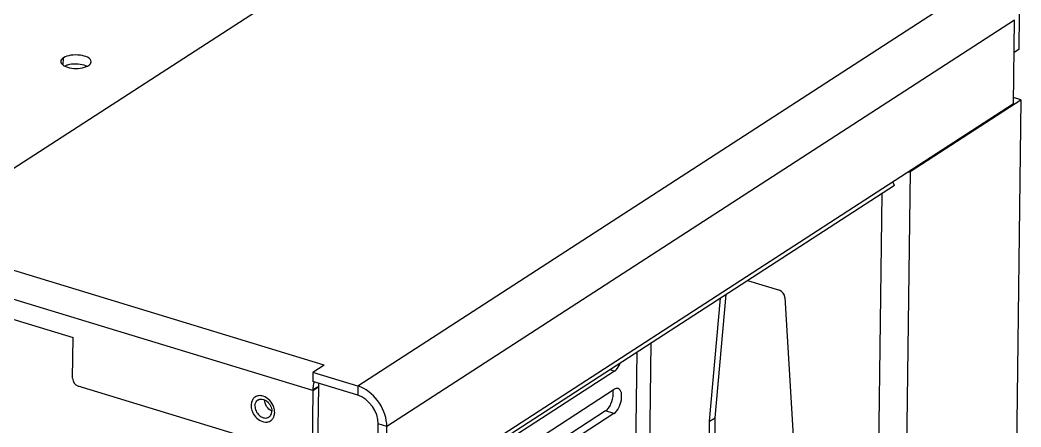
# Model space of a CAD drawing. Header units: millimetres. Extents: x -177 to 18421, y -5017 to 3255.
# Drawn here: x 4810.87 to 4847.88, y 1989.76 to 2004.81 of the extents above; entities that cross this region are included whole.
import ezdxf

# ---------------------------------------------------------------- set-up
doc = ezdxf.new("R2010")
doc.units = ezdxf.units.MM
doc.header["$LTSCALE"] = 46.255
doc.layers.get('0').update_dxf_attribs({"linetype": 'CONTINUOUS'})
doc.layers.add('02___PRT_ALL_AXES', color=7, linetype='CONTINUOUS')

msp = doc.modelspace()

# ---------------------------------------------------------------- linework, layer by layer
at = {"color": 3, "linetype": 'Continuous'}
for p, q in [((4822.122, 1992.054), (4732.031, 2019.516)), ((4821.696, 1991.11), (4731.605, 2018.572)), ((4825.172, 2008.733), (4810.159, 1999.01)), ((4846.441, 2006.221), (4823.367, 1991.277)), ((4847.82, 2005.027), (4847.803, 2003.725)), ((4847.646, 2004.815), (4824.433, 1989.781)), ((4847.606, 2001.71), (4847.646, 2004.815)), ((4847.606, 2001.71), (4824.393, 1986.675)), ((4843.783, 1999.211), (4847.884, 2001.867)), ((4847.884, 2001.867), (4847.134, 1943.342)), ((4843.783, 1999.211), (4843.033, 1940.686)), ((4843.207, 1998.697), (4824.233, 1986.409)), ((4842.733, 1998.391), (4842.001, 1941.19)), ((4837.773, 1995.178), (4838.949, 1994.82)), ((4809.013, 1994.233), (4812.836, 1993.068)), ((4836.368, 1989.973), (4836.773, 1994.53)), ((4839.154, 1994.55), (4839.485, 1989.023)), ((4812.816, 1991.564), (4812.836, 1993.068)), ((4833.662, 1949.677), (4834.215, 1992.874)), ((4833.141, 1949.637), (4833.691, 1992.534)), ((4822.122, 1992.054), (4821.705, 1991.784)), ((4823.367, 1991.277), (4821.705, 1991.784)), ((4832.855, 1991.832), (4828.045, 1988.717)), ((4821.457, 1988.705), (4813.021, 1991.276)), ((4821.696, 1991.11), (4821.668, 1988.866)), ((4828.674, 1988.456), (4832.846, 1991.158)), ((4832.835, 1990.26), (4828.998, 1987.776)), ((4824.393, 1986.675), (4824.433, 1989.781)), ((4836.293, 1984.092), (4836.368, 1989.973))]:
    msp.add_line(p, q, dxfattribs=at)
at = {"color": 7, "linetype": 'Continuous'}
for p, q in [((4847.803, 2003.725), (4847.631, 2003.613)), ((4847.884, 2001.867), (4847.609, 2001.951)), ((4843.783, 1999.211), (4843.76, 1999.219)), ((4843.207, 1998.697), (4843.15, 1998.824)), ((4836.577, 1990.108), (4836.982, 1994.666)), ((4821.705, 1991.784), (4821.701, 1991.447)), ((4832.855, 1991.832), (4832.686, 1991.883)), ((4821.696, 1991.11), (4821.905, 1991.245)), ((4821.698, 1991.15), (4821.905, 1991.265)), ((4823.363, 1990.94), (4821.701, 1991.447)), ((4821.905, 1991.245), (4821.876, 1989.001)), ((4821.905, 1991.265), (4821.905, 1991.245)), ((4823.367, 1991.277), (4823.363, 1990.94)), ((4832.523, 1990.355), (4828.702, 1987.88)), ((4832.835, 1990.26), (4832.523, 1990.355)), ((4824.081, 1986.77), (4824.121, 1989.876)), ((4824.433, 1989.781), (4824.121, 1989.876)), ((4836.368, 1989.973), (4836.577, 1990.108)), ((4836.501, 1984.227), (4836.577, 1990.108))]:
    msp.add_line(p, q, dxfattribs=at)
at = {"color": 3, "linetype": 'Continuous'}
msp.add_lwpolyline([(4821.698, 1991.15), (4821.697, 1991.13), (4821.696, 1991.11)], dxfattribs=at)
for centre, radius, start, end in [((4823.173, 1991.057), 1.479, 165.2664, 171.4579), ((4823.019, 1990.137), 1.192, 67.0894, 72.9963)]:
    msp.add_arc(centre, radius, start, end, dxfattribs=at)
for points in [[(4843.783, 1999.211), (4843.75, 1999.19), (4843.715, 1999.173), (4843.679, 1999.158)], [(4839.154, 1994.55), (4839.147, 1994.663), (4839.057, 1994.787), (4838.949, 1994.82)], [(4812.816, 1991.564), (4812.815, 1991.446), (4812.909, 1991.31), (4813.021, 1991.276)], [(4821.71, 1991.277), (4821.704, 1991.234), (4821.7, 1991.192), (4821.698, 1991.15)], [(4824.433, 1989.781), (4824.44, 1990.36), (4824.016, 1991.01), (4823.483, 1991.235)], [(4832.986, 1991.188), (4832.941, 1991.202), (4832.886, 1991.184), (4832.846, 1991.158)]]:
    msp.add_open_spline(points, degree=3, dxfattribs=at)
for points, knots in [([(4832.855, 1991.832), (4832.877, 1991.846), (4832.971, 1991.926), (4833.033, 1992.038), (4833.069, 1992.128)], [0, 0, 0, 0, 0.210325, 1, 1, 1, 1]), ([(4832.835, 1990.26), (4832.909, 1990.308), (4833.028, 1990.48), (4833.136, 1990.772), (4833.126, 1991.145), (4832.986, 1991.188)], [0, 0, 0, 0, 0.257826, 0.570702, 1, 1, 1, 1])]:
    msp.add_open_spline(points, degree=3, knots=knots, dxfattribs=at)
at = {"color": 7, "linetype": 'Continuous'}
for points in [[(4821.921, 1991.378), (4821.913, 1991.341), (4821.907, 1991.303), (4821.905, 1991.265)], [(4824.121, 1989.876), (4824.127, 1990.311), (4823.78, 1990.813), (4823.363, 1990.94)], [(4832.721, 1990.614), (4832.774, 1990.73), (4832.805, 1990.858), (4832.807, 1990.984)], [(4832.807, 1990.984), (4832.808, 1991.031), (4832.804, 1991.079), (4832.793, 1991.125)], [(4832.63, 1990.459), (4832.667, 1990.506), (4832.697, 1990.559), (4832.721, 1990.614)], [(4832.523, 1990.355), (4832.565, 1990.382), (4832.6, 1990.419), (4832.63, 1990.459)]]:
    msp.add_open_spline(points, degree=3, dxfattribs=at)
msp.add_open_spline([(4820.181, 1990.355), (4820.104, 1990.39), (4819.973, 1990.512), (4819.916, 1990.681), (4819.916, 1990.766)], degree=3, knots=[0, 0, 0, 0, 0.500026, 1, 1, 1, 1], dxfattribs=at)
at = {"layer": '02___PRT_ALL_AXES', "color": 7, "linetype": 'Continuous'}
for p, q in [((4812.47, 2003.145), (4812.474, 2003.416)), ((4819.416, 1990.566), (4819.433, 1990.577))]:
    msp.add_line(p, q, dxfattribs=at)
at = {"layer": '02___PRT_ALL_AXES', "color": 3, "linetype": 'Continuous'}
for centre, radius, start, end in [((4819.726, 1990.627), 0.293, 122.9468, 126.6975), ((4819.727, 1990.626), 0.295, 118.9763, 122.9457), ((4819.729, 1990.623), 0.299, 114.9561, 118.9753), ((4819.733, 1990.614), 0.308, 103.0231, 114.9079), ((4819.736, 1990.6), 0.323, 98.0679, 103.0684), ((4819.766, 1990.596), 0.344, 147.7324, 155.9293), ((4819.749, 1990.606), 0.325, 142.1678, 147.7027), ((4819.968, 1990.265), 0.321, 278.0607, 284.3282), ((4819.978, 1990.239), 0.293, 302.9462, 307.3869), ((4819.978, 1990.24), 0.295, 307.3926, 310.736)]:
    msp.add_arc(centre, radius, start, end, dxfattribs=at)
at = {"layer": '02___PRT_ALL_AXES', "color": 7, "linetype": 'Continuous'}
for centre, radius, start, end in [((4819.784, 1990.579), 0.216, 132.8386, 135.7666), ((4819.782, 1990.582), 0.212, 122.953, 132.8409), ((4819.958, 1990.309), 0.213, 289.9917, 302.8719)]:
    msp.add_arc(centre, radius, start, end, dxfattribs=at)
for points, knots in [([(4813.503, 2003.267), (4813.505, 2003.422), (4813.112, 2003.53), (4812.779, 2003.525), (4812.556, 2003.47), (4812.474, 2003.416)], [0, 0, 0, 0, 0.418228, 0.735797, 1, 1, 1, 1]), ([(4812.379, 2003.281), (4812.378, 2003.26), (4812.415, 2003.147), (4812.54, 2003.098), (4812.628, 2003.071)], [0, 0, 0, 0, 0.184795, 1, 1, 1, 1]), ([(4819.559, 1990.54), (4819.558, 1990.477), (4819.589, 1990.348), (4819.685, 1990.215), (4819.788, 1990.139), (4819.87, 1990.103), (4819.954, 1990.091), (4820.007, 1990.1), (4820.031, 1990.109)], [0, 0, 0, 0, 0.258485, 0.528672, 0.658837, 0.781056, 0.894283, 1, 1, 1, 1]), ([(4819.559, 1990.54), (4819.559, 1990.576), (4819.57, 1990.645), (4819.607, 1990.706), (4819.63, 1990.729)], [0, 0, 0, 0, 0.523014, 1, 1, 1, 1]), ([(4819.666, 1990.76), (4819.689, 1990.774), (4819.742, 1990.795), (4819.83, 1990.796), (4819.92, 1990.769), (4820.036, 1990.696), (4820.146, 1990.557), (4820.183, 1990.418), (4820.182, 1990.35)], [0, 0, 0, 0, 0.104499, 0.215014, 0.334952, 0.464329, 0.737174, 1, 1, 1, 1]), ([(4820.074, 1990.13), (4820.091, 1990.141), (4820.122, 1990.168), (4820.168, 1990.239), (4820.181, 1990.306), (4820.182, 1990.35)], [0, 0, 0, 0, 0.234321, 0.476309, 1, 1, 1, 1])]:
    msp.add_open_spline(points, degree=3, knots=knots, dxfattribs=at)
for points in [[(4812.474, 2003.416), (4812.427, 2003.386), (4812.379, 2003.336), (4812.379, 2003.281)], [(4813.253, 2003.065), (4813.307, 2003.08), (4813.361, 2003.101), (4813.409, 2003.131)], [(4813.409, 2003.131), (4813.455, 2003.161), (4813.503, 2003.212), (4813.503, 2003.267)], [(4812.628, 2003.071), (4812.828, 2003.011), (4813.053, 2003.008), (4813.253, 2003.065)]]:
    msp.add_open_spline(points, degree=3, dxfattribs=at)
at = {"layer": '02___PRT_ALL_AXES', "color": 3, "linetype": 'Continuous'}
for points, knots in [([(4812.624, 2003.146), (4812.609, 2003.142), (4812.578, 2003.132), (4812.548, 2003.12), (4812.534, 2003.114)], [0, 0, 0, 0, 0.51569, 1, 1, 1, 1]), ([(4813.344, 2003.104), (4813.329, 2003.111), (4813.298, 2003.124), (4813.266, 2003.135), (4813.249, 2003.14)], [0, 0, 0, 0, 0.483727, 1, 1, 1, 1]), ([(4819.551, 1990.863), (4819.54, 1990.855), (4819.519, 1990.837), (4819.501, 1990.816), (4819.493, 1990.805)], [0, 0, 0, 0, 0.497005, 1, 1, 1, 1]), ([(4819.447, 1990.376), (4819.468, 1990.311), (4819.576, 1990.092), (4819.837, 1989.922), (4820.014, 1989.947)], [0, 0, 0, 0, 0.276148, 1, 1, 1, 1]), ([(4820.223, 1990.076), (4820.23, 1990.086), (4820.243, 1990.109), (4820.254, 1990.132), (4820.259, 1990.145)], [0, 0, 0, 0, 0.493896, 1, 1, 1, 1]), ([(4820.17, 1990.017), (4820.18, 1990.025), (4820.199, 1990.044), (4820.215, 1990.065), (4820.223, 1990.076)], [0, 0, 0, 0, 0.496238, 1, 1, 1, 1])]:
    msp.add_open_spline(points, degree=3, knots=knots, dxfattribs=at)
for points in [[(4813.249, 2003.14), (4813.05, 2003.201), (4812.825, 2003.203), (4812.624, 2003.146)], [(4819.858, 1990.905), (4819.805, 1990.921), (4819.746, 1990.927), (4819.691, 1990.92)], [(4820.258, 1990.491), (4820.197, 1990.673), (4820.042, 1990.849), (4819.858, 1990.905)], [(4819.416, 1990.566), (4819.415, 1990.502), (4819.427, 1990.437), (4819.447, 1990.376)], [(4819.451, 1990.736), (4819.428, 1990.684), (4819.417, 1990.624), (4819.416, 1990.566)], [(4820.288, 1990.3), (4820.289, 1990.364), (4820.278, 1990.43), (4820.258, 1990.491)], [(4820.259, 1990.145), (4820.279, 1990.194), (4820.288, 1990.247), (4820.288, 1990.3)], [(4820.048, 1989.954), (4820.08, 1989.962), (4820.11, 1989.975), (4820.138, 1989.993)]]:
    msp.add_open_spline(points, degree=3, dxfattribs=at)

doc.saveas('drawing.dxf')
